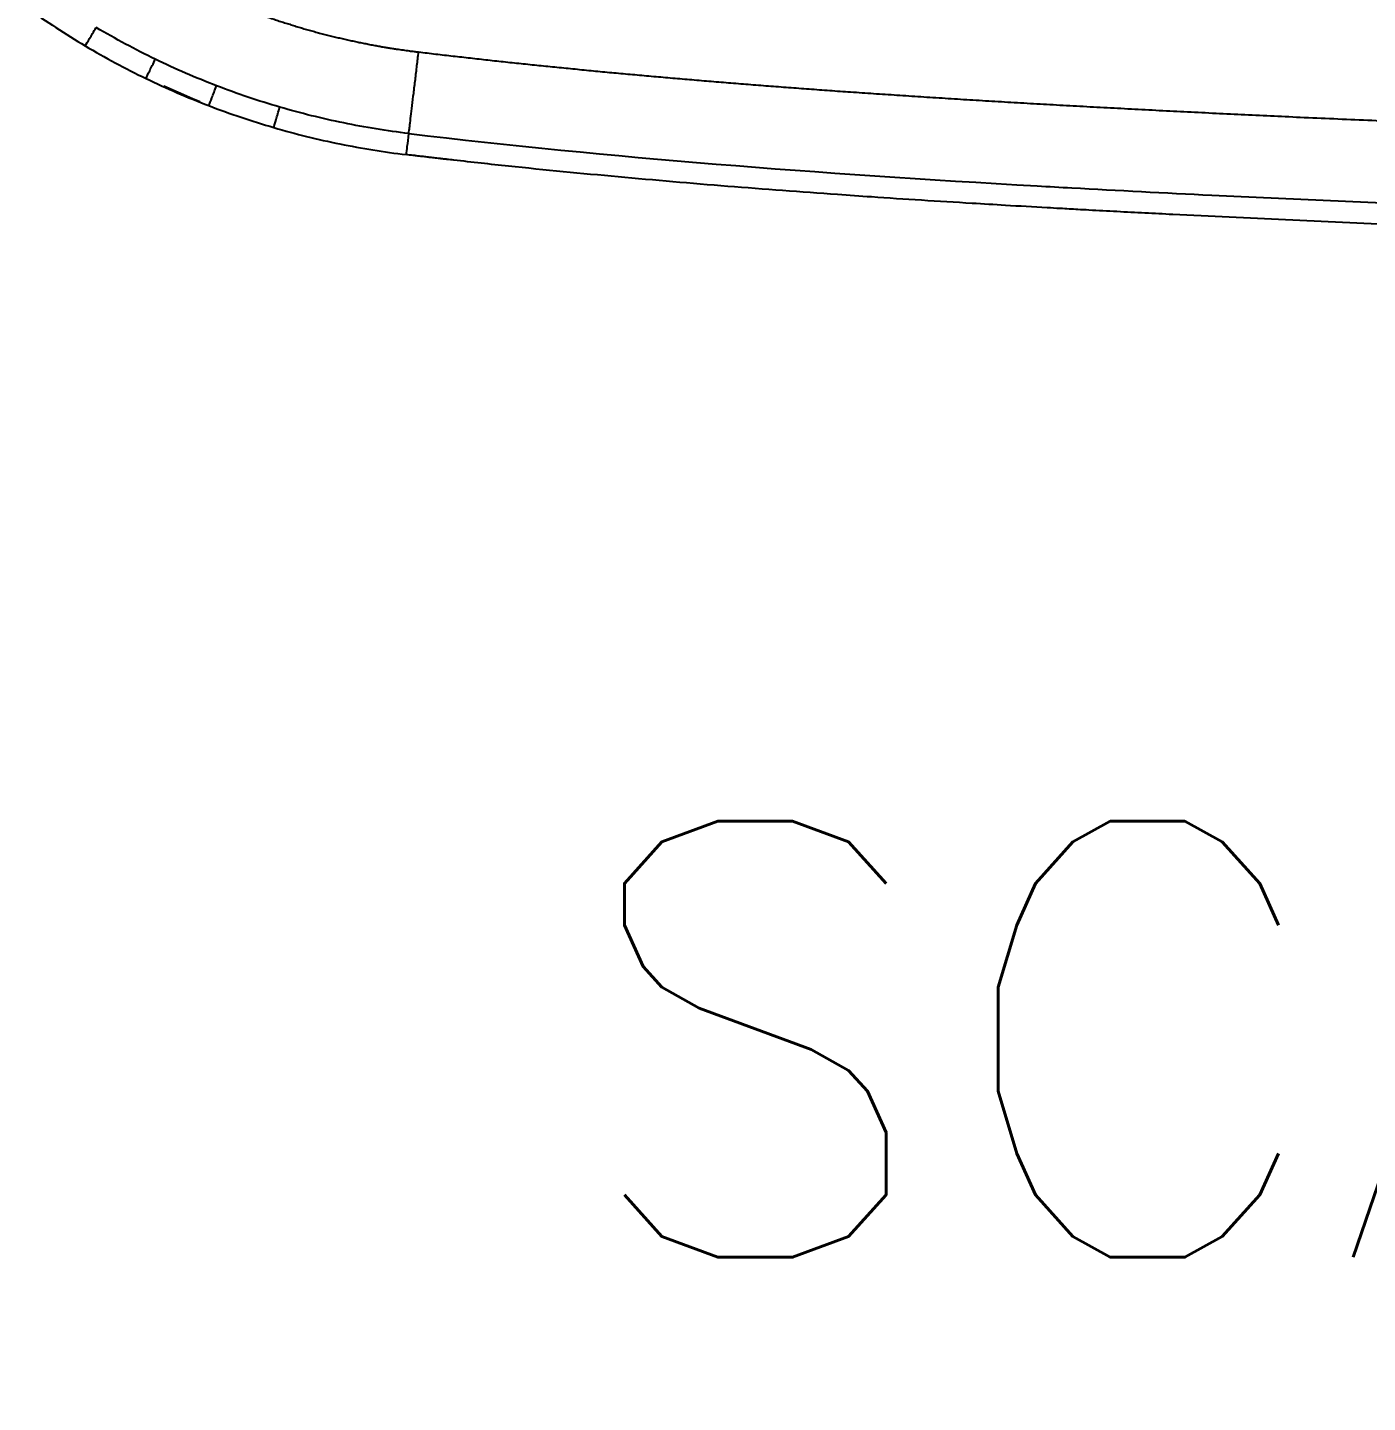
# Model space of a CAD drawing. Extents: x -50 to 28, y -10 to 124.
# Drawn here: x -46.36 to -34.06, y -9.5 to 3.11 of the extents above; entities that cross this region are included whole.
import ezdxf
from ezdxf.enums import TextEntityAlignment as Align

# ---------------------------------------------------------------- set-up
doc = ezdxf.new("R2010")
doc.units = 0
doc.header["$MEASUREMENT"] = 0
doc.layers.add('DIM', color=3, linetype='Continuous')
doc.layers.add('GEOMETRY', color=2, linetype='Continuous', lineweight=25)
doc.styles.add('SIMPLEX', font='simplex')

# ---------------------------------------------------------------- blocks, each defined once
blk = doc.blocks.new('2026 EXCURSION-ENTICE')
at = {"layer": 'GEOMETRY'}
for p, q in [((-33.364, -76.473), (-33.626, -76.356)), ((-33.297, -76.498), (-33.364, -76.473))]:
    blk.add_line(p, q, dxfattribs=at)
for points in [[(-34.878, -75.641), (-34.706, -75.763), (-34.529, -75.878), (-34.348, -75.986)], [(-34.348, -75.986), (-34.337, -75.968), (-34.311, -75.924), (-34.272, -75.857), (-34.248, -75.818)], [(-33.705, -76.109), (-33.89, -76.019), (-34.071, -75.922), (-34.248, -75.818)], [(-34.348, -75.986), (-34.166, -76.093), (-33.98, -76.193), (-33.79, -76.285)], [(-33.79, -76.285), (-33.782, -76.266), (-33.759, -76.22), (-33.725, -76.15), (-33.705, -76.109)], [(-33.143, -76.352), (-33.334, -76.279), (-33.522, -76.198), (-33.705, -76.109)], [(-33.79, -76.285), (-33.602, -76.376), (-33.409, -76.459), (-33.214, -76.534)], [(-33.214, -76.534), (-33.206, -76.516), (-33.188, -76.467), (-33.16, -76.395), (-33.143, -76.352)], [(-32.563, -76.548), (-32.759, -76.491), (-32.953, -76.425), (-33.143, -76.352)], [(-33.214, -76.534), (-33.018, -76.61), (-32.819, -76.677), (-32.618, -76.735)], [(-32.618, -76.735), (-32.612, -76.716), (-32.598, -76.666), (-32.576, -76.592), (-32.563, -76.548)], [(-31.379, -76.79), (-31.579, -76.766), (-31.978, -76.701), (-32.37, -76.604), (-32.563, -76.548)], [(-32.618, -76.735), (-32.418, -76.794), (-32.216, -76.844), (-32.011, -76.885)], [(-31.402, -76.984), (-31.4, -76.964), (-31.393, -76.912), (-31.384, -76.836), (-31.379, -76.79)], [(-32.011, -76.885), (-31.81, -76.926), (-31.606, -76.959), (-31.402, -76.984)], [(-23.333, -77.583), (-23.678, -77.567), (-24.023, -77.551), (-24.369, -77.533)]]:
    blk.add_open_spline(points, degree=3, dxfattribs=at)
for points, knots in [([(-32.885, -75.645), (-32.869, -75.651), (-32.838, -75.663), (-32.791, -75.68), (-32.744, -75.697), (-32.697, -75.714), (-32.65, -75.73), (-32.603, -75.746), (-32.556, -75.762), (-32.508, -75.777), (-32.46, -75.792), (-32.413, -75.807), (-32.381, -75.816), (-32.365, -75.821)], [0, 0, 0, 0, 0.090948, 0.181873, 0.272779, 0.363673, 0.454559, 0.545442, 0.636327, 0.727221, 0.818127, 0.909052, 1, 1, 1, 1]), ([(-32.365, -75.821), (-32.349, -75.826), (-32.317, -75.835), (-32.269, -75.849), (-32.221, -75.862), (-32.173, -75.875), (-32.124, -75.887), (-32.076, -75.899), (-32.027, -75.911), (-31.979, -75.922), (-31.93, -75.933), (-31.881, -75.944), (-31.849, -75.95), (-31.833, -75.954)], [0, 0, 0, 0, 0.0909478, 0.1818722, 0.2727785, 0.3636719, 0.4545575, 0.5454406, 0.6363264, 0.72722, 0.8181267, 0.9090516, 1, 1, 1, 1]), ([(-31.833, -75.954), (-31.817, -75.957), (-31.786, -75.963), (-31.739, -75.973), (-31.692, -75.981), (-31.66, -75.987), (-31.645, -75.99)], [0, 0, 0, 0, 0.250005, 0.499997, 0.749992, 1, 1, 1, 1]), ([(-31.645, -75.99), (-31.632, -75.992), (-31.606, -75.997), (-31.568, -76.003), (-31.53, -76.009), (-31.504, -76.013), (-31.491, -76.015)], [0, 0, 0, 0, 0.250003, 0.499998, 0.749994, 1, 1, 1, 1]), ([(-31.491, -76.015), (-31.472, -76.018), (-31.432, -76.024), (-31.392, -76.029), (-31.373, -76.032)], [0, 0, 0, 0, 0.499924, 1, 1, 1, 1]), ([(-31.379, -76.79), (-31.378, -76.784), (-31.377, -76.774), (-31.374, -76.747), (-31.371, -76.73), (-31.366, -76.687), (-31.363, -76.661), (-31.356, -76.602), (-31.352, -76.569), (-31.344, -76.497), (-31.339, -76.459), (-31.329, -76.378), (-31.324, -76.336), (-31.314, -76.252), (-31.309, -76.209), (-31.299, -76.124), (-31.294, -76.083), (-31.289, -76.042)], [0, 0, 0, 0, 0.125, 0.125, 0.25, 0.25, 0.375, 0.375, 0.5, 0.5, 0.625, 0.625, 0.75, 0.75, 0.875, 0.875, 1, 1, 1, 1]), ([(-31.373, -76.032), (-31.359, -76.034), (-31.331, -76.037), (-31.303, -76.041), (-31.289, -76.042)], [0, 0, 0, 0, 0.500002, 1, 1, 1, 1]), ([(-31.289, -76.042), (-31.237, -76.048), (-31.131, -76.061), (-30.973, -76.079), (-30.813, -76.097), (-30.653, -76.115), (-30.491, -76.133), (-30.328, -76.15), (-30.164, -76.167), (-29.998, -76.184), (-29.832, -76.2), (-29.664, -76.217), (-29.496, -76.233), (-29.383, -76.243), (-29.326, -76.248)], [0, 0, 0, 0, 0.080254, 0.161067, 0.242438, 0.324369, 0.406859, 0.489909, 0.57352, 0.657692, 0.742426, 0.827721, 0.913579, 1, 1, 1, 1]), ([(-29.326, -76.248), (-29.269, -76.253), (-29.153, -76.264), (-28.979, -76.279), (-28.803, -76.294), (-28.625, -76.309), (-28.445, -76.324), (-28.263, -76.339), (-28.079, -76.353), (-27.893, -76.367), (-27.706, -76.381), (-27.516, -76.395), (-27.389, -76.404), (-27.325, -76.408)], [0, 0, 0, 0, 0.086154, 0.173258, 0.261313, 0.350318, 0.440274, 0.531181, 0.62304, 0.715851, 0.809615, 0.904331, 1, 1, 1, 1]), ([(-27.325, -76.408), (-27.255, -76.413), (-27.113, -76.423), (-26.898, -76.437), (-26.679, -76.452), (-26.457, -76.466), (-26.23, -76.48), (-25.999, -76.494), (-25.764, -76.508), (-25.525, -76.522), (-25.364, -76.531), (-25.283, -76.535)], [0, 0, 0, 0, 0.103269, 0.208498, 0.315687, 0.424836, 0.535946, 0.649018, 0.76405, 0.881044, 1, 1, 1, 1]), ([(-25.283, -76.535), (-25.2, -76.54), (-25.033, -76.549), (-24.78, -76.562), (-24.524, -76.576), (-24.265, -76.589), (-24.004, -76.602), (-23.739, -76.615), (-23.471, -76.627), (-23.291, -76.636), (-23.201, -76.64)], [0, 0, 0, 0, 0.119921, 0.241292, 0.364115, 0.488389, 0.614114, 0.741291, 0.869919, 1, 1, 1, 1]), ([(-23.201, -76.64), (-23.098, -76.644), (-22.891, -76.654), (-22.579, -76.667), (-22.265, -76.681), (-21.947, -76.694), (-21.627, -76.707), (-21.304, -76.719), (-20.978, -76.732), (-20.649, -76.744), (-20.317, -76.756), (-19.983, -76.767), (-19.646, -76.778), (-19.306, -76.789), (-19.078, -76.796), (-18.964, -76.8)], [0, 0, 0, 0, 0.072952, 0.146566, 0.220841, 0.295778, 0.371377, 0.447637, 0.524559, 0.602144, 0.68039, 0.759299, 0.83887, 0.919104, 1, 1, 1, 1]), ([(-31.379, -76.79), (-29.535, -77.011), (-27.525, -77.163), (-24.979, -77.306), (-22.3, -77.445), (-19.537, -77.542), (-17.242, -77.602), (-17.195, -77.603)], [0.1658694, 0.1658694, 0.1658694, 0.1658694, 0.3133182, 0.3210337, 0.3518957, 0.5062059, 0.5094445, 0.5094445, 0.5094445, 0.5094445]), ([(-27.445, -77.35), (-28.117, -77.303), (-28.788, -77.25), (-29.794, -77.157), (-30.13, -77.125), (-30.632, -77.072), (-30.799, -77.053), (-30.987, -77.032), (-31.019, -77.029), (-31.05, -77.025), (-31.071, -77.023), (-31.081, -77.021), (-31.102, -77.019), (-31.111, -77.018), (-31.13, -77.016), (-31.139, -77.015), (-31.164, -77.012), (-31.178, -77.01), (-31.205, -77.007), (-31.218, -77.005), (-31.247, -77.002), (-31.263, -77), (-31.29, -76.997), (-31.299, -76.996), (-31.319, -76.994), (-31.329, -76.992), (-31.361, -76.989), (-31.382, -76.986), (-31.402, -76.984)], [0, 0, 0, 0, 0.5, 0.5, 0.75, 0.75, 0.875, 0.875, 0.890625, 0.898437, 0.898437, 0.90625, 0.90625, 0.914062, 0.914062, 0.921875, 0.921875, 0.9375, 0.9375, 0.953125, 0.953125, 0.96875, 0.96875, 0.976562, 0.976562, 0.984375, 0.984375, 1, 1, 1, 1]), ([(-25.401, -77.478), (-25.442, -77.476), (-25.609, -77.467), (-25.879, -77.451), (-26.263, -77.428), (-26.673, -77.403), (-27.085, -77.376), (-27.341, -77.358), (-27.445, -77.35)], [0, 0, 0, 0, 0.058838, 0.246354, 0.395448, 0.622913, 0.847695, 1, 1, 1, 1]), ([(-24.369, -77.533), (-24.454, -77.529), (-24.625, -77.52), (-24.882, -77.507), (-25.087, -77.496), (-25.26, -77.486), (-25.347, -77.481), (-25.401, -77.478)], [0, 0, 0, 0, 0.247921, 0.496385, 0.745428, 0.843221, 1, 1, 1, 1]), ([(-19.113, -77.744), (-19.466, -77.733), (-19.82, -77.722), (-20.35, -77.703), (-20.527, -77.697), (-20.88, -77.684), (-21.057, -77.678), (-21.41, -77.664), (-21.586, -77.657), (-21.937, -77.643), (-22.113, -77.636), (-22.637, -77.614), (-22.985, -77.599), (-23.333, -77.583)], [0, 0, 0, 0, 0.25, 0.25, 0.375, 0.375, 0.5, 0.5, 0.625, 0.625, 0.75, 0.75, 1, 1, 1, 1])]:
    blk.add_open_spline(points, degree=3, knots=knots, dxfattribs=at)

msp = doc.modelspace()

# ---------------------------------------------------------------- block references
msp.add_blockref('2026 EXCURSION-ENTICE', (-11.482, 78.927))

# ---------------------------------------------------------------- texts
at = {"layer": 'DIM', "style": 'SIMPLEX'}
msp.add_text('SCALE: 1/4" = 1\'-0"', height=4, dxfattribs=at).set_placement((-11.482, -8.172), align=Align.CENTER)

doc.saveas('drawing.dxf')
